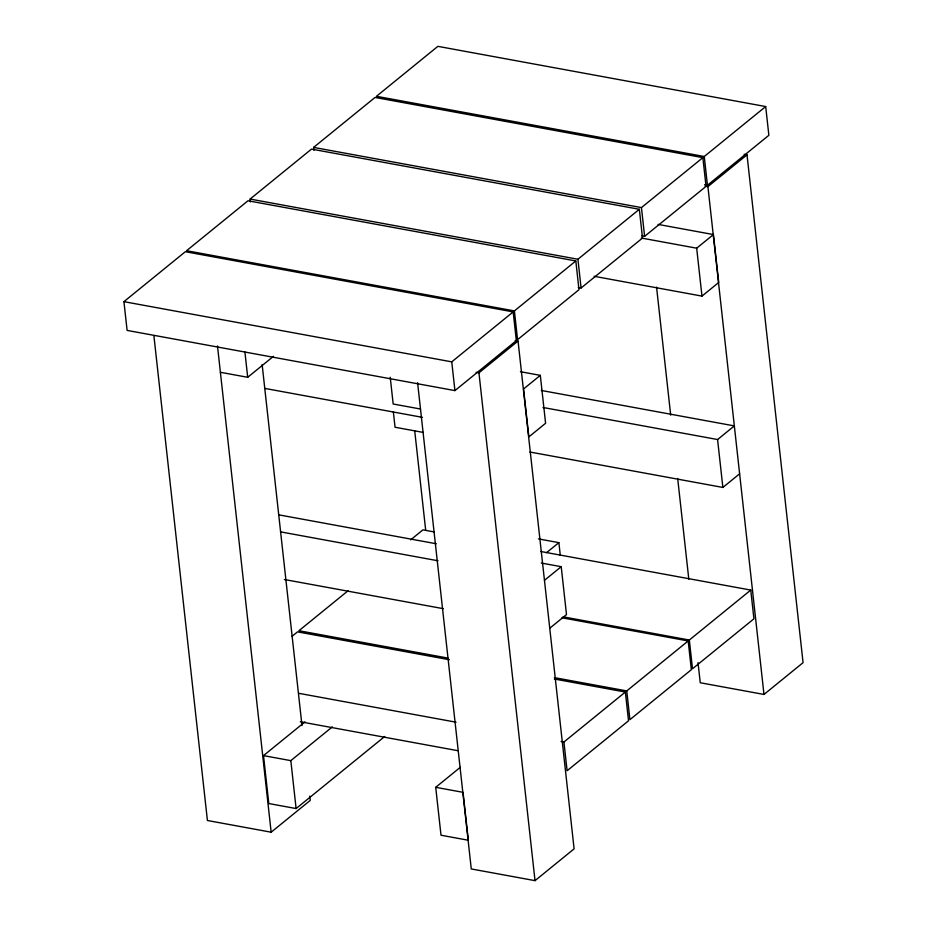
<?xml version="1.0" encoding="UTF-8"?>
<svg xmlns="http://www.w3.org/2000/svg" width="927" height="927" viewBox="0 0 927 927"><rect width="100%" height="100%" fill="white"/><g stroke="black" fill="none" stroke-linecap="round" stroke-linejoin="round"><path stroke-width="1.39" d="M123.928 301.657L185.354 251.704L513.176 311.901L516.351 340.638L454.925 390.603L127.103 330.406L123.928 301.657L451.75 361.854L513.176 311.901M250.406 201.935L250.093 199.062L311.518 149.096L639.34 209.293L642.515 238.042L581.09 287.996L578.251 287.474M313.929 150.278L313.616 147.393L375.041 97.439L702.863 157.636L706.038 186.385L644.613 236.339L641.774 235.817M220.383 372.283L247.706 377.301L273.5 356.316M514.392 310.916L575.818 260.962L578.993 289.699L517.567 339.664L514.392 310.916L186.559 250.719L247.996 200.765L575.818 260.962M250.093 199.062L577.915 259.259L639.34 209.293M313.616 147.393L641.438 207.59L702.863 157.636M765.69 106.547L437.868 46.35L376.443 96.304L704.265 156.501L765.69 106.547L768.865 135.296L707.44 185.249L704.601 184.728M476.119 372.306L478.946 372.816L518.042 341.032L574.103 848.854L535.018 880.65L471.275 868.947L417.59 382.7M705.088 186.095L707.915 186.617L747.011 154.832L803.072 662.654L763.987 694.45L700.244 682.747L698.019 662.608M540.314 375.354L523.558 388.981L528.853 436.895L545.597 423.268L540.314 375.354L520.441 371.704M641.333 238.03L696.675 248.193L713.431 234.566L718.726 282.48L701.971 296.107L594.114 276.292M291.947 636.397L297.532 631.855L449.375 659.734M348.065 590.754L298.923 630.719L447.938 658.077M410.649 539.862L422.932 529.873L434.288 531.959M384.717 736.49L296.107 808.553L268.795 803.535L263.5 755.621L304.995 721.878M263.5 755.621L290.823 760.638L332.318 726.895M546.536 552.677L558.877 542.643L560.279 555.331M544.462 580.325L561.217 566.698L566.501 614.601L549.746 628.228M543.025 407.486L717.579 439.537L734.335 425.91L541.333 390.464M153.894 335.69L207.416 820.499L271.159 832.203L310.255 800.407L309.78 796.096M529.862 452.005L722.875 487.44L739.63 473.813M435.713 787.313L463.036 792.33L468.332 840.244L441.009 835.227L435.713 787.313L460.395 767.255M563.929 742.006L625.354 692.052L628.529 720.789L567.104 770.754L563.929 742.006L561.09 741.484M626.756 690.916L688.182 640.951L691.357 669.7L629.92 719.653L626.756 690.916L554.369 677.625M689.329 640.024L750.754 590.07L753.929 618.807L692.504 668.773L689.329 640.024L563.025 616.826M744.172 154.311L747.011 154.832M658.089 224.404L713.431 234.566M515.215 340.51L518.042 341.032M420.499 409.027L393.175 404.01L390.221 377.231M264.89 388.425L422.411 417.347M423.43 432.457L395.041 427.243L393.338 411.75M538.39 538.888L558.877 542.643M540.719 551.495L750.754 590.07M278.807 514.844L436.327 543.767M541.345 563.048L561.217 566.698M280.499 531.855L438.019 560.777M561.878 617.764L688.182 640.951M284.369 579.502L443.315 608.68M554.392 679.016L625.354 692.052M298.54 693.269L456.072 722.203M300.302 721.762L457.822 750.685M707.915 186.617L763.987 694.45M704.265 156.501L707.44 185.249M696.675 248.193L701.971 296.107M717.579 439.537L722.875 487.44M656.559 287.127L670.696 415.157M677.683 478.459L688.807 579.166M641.438 207.59L644.613 236.339M577.915 259.259L581.09 287.996M478.946 372.816L535.018 880.65M451.75 361.854L454.925 390.603M414.717 430.858L425.678 530.128M262.132 364.508L301.993 725.598M290.823 760.638L296.107 808.553M244.902 351.936L247.706 377.301M217.486 345.956L271.159 832.203"/></g></svg>
